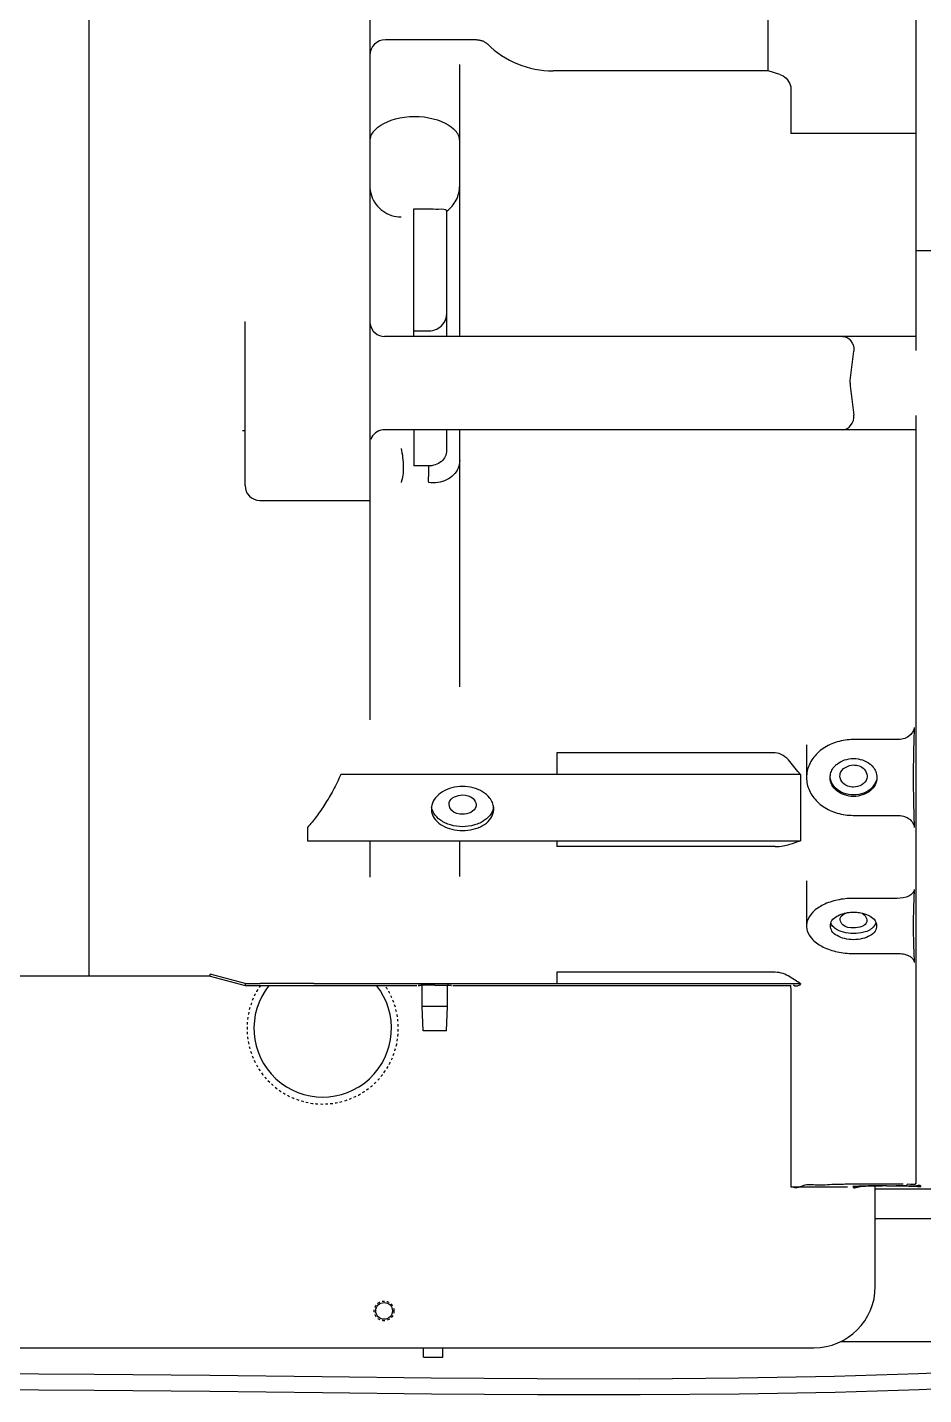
# Model space of a CAD drawing. Extents: x 0 to 160756, y 0 to 229247.
# Drawn here: x 65260 to 65625, y 96776 to 97332 of the extents above; entities that cross this region are included whole.
import ezdxf

# ---------------------------------------------------------------- set-up
doc = ezdxf.new("R2010")
doc.units = 0
doc.header["$LTSCALE"] = 10
doc.linetypes.add('XCM7Q30CDA-200K$0$xCUP-L40-M03-HVAC-EQ$0$xCUP-L40-M03-HVAC-EQ$0$XCUP-L40-HVAC-EQ$0$HIDDEN', pattern=[0.2, 0.1, -0.1])
doc.layers.add('XCM7Q30CDA-200K$0$xCUP-L40-M03-HVAC-EQ$0$xCUP-L40-M03-HVAC-EQ$0$XCUP-L40-HVAC-EQ$0$XCUP-L40-HVAC-機房EQ$0$U-CDA-EQ', color=3, linetype='Continuous', lineweight=25)

# ---------------------------------------------------------------- blocks, each defined once
blk = doc.blocks.new('XCM7Q30CDA-200K$0$xCUP-L40-M03-HVAC-EQ$0$xCUP-L40-M03-HVAC-EQ$0$XCUP-L40-HVAC-EQ$0$C700')
at = {"linetype": 'Continuous'}
for p, q in [((-709.77, -34.22), (-709.77, -465.15)), ((-558.58, -219.44), (-558.58, -113.21)), ((-558.58, -170.18), (536.79, -170.18)), ((-558.58, -219.44), (-562.38, -233.66)), ((-561.64, -233.66), (-557.82, -219.44)), ((-558.58, -219.44), (-557.82, -219.44)), ((-336.67, -233.54), (-336.68, -233.55)), ((-336.64, -232.6), (-336.64, -232.6)), ((-561.64, -233.66), (-562.38, -233.66)), ((-562.38, -233.66), (-562.38, -303.55)), ((-561.64, -233.66), (-561.64, -239.82)), ((-359.08, -233.66), (-292.27, -233.66)), ((-365.08, -239.65), (-365.08, -284.43)), ((-498.13, -259.04), (-503.56, -259.04)), ((-503.56, -259.04), (-503.56, -459.67)), ((-561.64, -261.69), (-561.64, -459.67)), ((-476.64, -459.67), (-476.64, -272.62)), ((-503.56, -284.43), (-518.41, -284.43)), ((-270.15, -284.43), (-454.29, -284.43)), ((-150.11, -284.43), (-270.15, -284.43)), ((-214.71, -286.13), (-214.71, -286.14)), ((-214.71, -286.14), (-214.05, -286.8)), ((-336.37, -506.58), (-336.37, -289.69)), ((-298.39, -506.58), (-298.39, -290.43)), ((-177.72, -327.82), (-177.72, -290.78)), ((-580.89, -306.09), (-570.93, -305.74)), ((-570.93, -305.74), (-562.33, -305.74)), ((-570.93, -316.03), (-570.93, -305.74)), ((-562.37, -304.11), (-562.36, -304.39)), ((-562.37, -304.11), (-562.36, -304.39)), ((-562.36, -304.39), (-562.36, -304.53)), ((-562.36, -304.53), (-562.36, -304.66)), ((-562.36, -304.53), (-562.33, -305.74)), ((-562.36, -304.66), (-562.33, -305.69)), ((-336.37, -302.27), (-351.09, -302.27)), ((-351.09, -308.3), (-351.09, -302.27)), ((-298.39, -302.27), (-246.46, -302.27)), ((-296.1, -302.27), (-296.1, -307.43)), ((-246.46, -302.27), (-246.46, -308.3)), ((-713.55, -306.25), (-709.77, -306.25)), ((-713.55, -306.25), (-713.55, -314.2)), ((-580.89, -315.68), (-580.89, -306.09)), ((-713.55, -314.2), (-709.77, -314.2)), ((-580.89, -315.68), (-570.93, -316.03)), ((-570.93, -316.03), (-562.33, -316.03)), ((-562.36, -317.24), (-562.33, -316.03)), ((-562.36, -317.11), (-562.33, -316.08)), ((-336.37, -315.65), (-344.86, -315.65)), ((-247.44, -315.65), (-298.39, -315.65)), ((-562.38, -318.22), (-562.38, -455.73)), ((-562.37, -317.66), (-562.36, -317.39)), ((-562.37, -317.66), (-562.36, -317.39)), ((-562.36, -317.24), (-562.36, -317.11)), ((-562.36, -317.39), (-562.36, -317.24)), ((-518.05, -320.99), (-503.56, -320.99)), ((-518.05, -320.99), (-503.56, -320.99)), ((-440.9, -320.99), (-336.42, -320.99)), ((-298.34, -320.99), (-187.79, -320.99)), ((-213.93, -318.48), (-214.71, -319.29)), ((-179.54, -332.37), (-179.53, -332.36)), ((-557.06, -360.6), (-561.64, -360.6)), ((-557.06, -449.37), (-557.06, -360.6)), ((-503.56, -360.6), (-505.94, -360.6)), ((-505.94, -449.37), (-505.94, -360.6)), ((-467.79, -360.6), (-476.64, -360.6)), ((-467.79, -449.37), (-467.79, -360.6)), ((-190.41, -446.56), (-190.41, -358.98)), ((-191.88, -451.33), (-190.41, -446.56)), ((-190.41, -446.56), (-152.62, -446.56)), ((-563.47, -455.81), (-644.26, -455.81)), ((-644.26, -455.81), (-644.26, -478.9)), ((-197.95, -455.81), (-215.8, -455.81)), ((-215.8, -506.58), (-215.8, -455.81)), ((-561.64, -459.67), (-561.68, -459.67)), ((-476.64, -459.67), (-503.56, -459.67)), ((-519.82, -462.15), (-538.19, -462.15)), ((-519.74, -462.15), (-519.74, -462.15)), ((-464.47, -462.15), (-477.81, -462.15)), ((-464.39, -462.15), (-464.41, -462.15)), ((-707.28, -476), (-707.28, -715.33)), ((-534.23, -474.56), (-534.05, -474.89)), ((-643.27, -501.51), (-643.27, -481.19)), ((-549.38, -481.19), (-549.38, -499.04)), ((-526.99, -499.04), (-526.99, -481.19)), ((-493.21, -481.19), (-493.21, -499.04)), ((-462.4, -499.04), (-462.4, -481.19)), ((-684.79, -490.14), (-643.91, -490.14)), ((-657.3, -650.57), (-657.3, -490.14)), ((-645.3, -552.94), (-645.3, -490.14)), ((-643.89, -491.17), (-643.88, -492.99)), ((-644.16, -508.62), (-644.16, -508.74)), ((-330.62, -506.58), (-642.84, -506.58)), ((310.72, -506.58), (-304.15, -506.58)), ((-263.41, -506.58), (-263.41, -538.32))]:
    blk.add_line(p, q, dxfattribs=at)
for points in [[(-726.75, -127.02), (-726.97, -172.24), (-727.44, -219.35), (-728, -265.13), (-728.49, -309.57), (-728.81, -352.66), (-728.85, -394.4), (-728.53, -434.79), (-727.8, -473.81), (-726.75, -507.97)], [(-720.4, -507.74), (-721.46, -473.59), (-722.18, -434.59), (-722.5, -394.23), (-722.46, -352.52), (-722.14, -309.45), (-721.65, -265.04), (-721.09, -219.29), (-720.62, -172.21), (-720.4, -127.03)], [(-336.64, -232.6), (-336.67, -233.07), (-336.71, -233.39), (-336.72, -233.42)], [(-214.05, -286.8), (-213.28, -287.74), (-212.51, -288.85), (-211.77, -290.13), (-211.08, -291.56), (-210.46, -293.15), (-209.93, -294.86), (-209.5, -296.68), (-209.18, -298.59), (-208.97, -300.55), (-208.9, -302.54), (-208.95, -304.53), (-209.13, -306.51), (-209.43, -308.42), (-209.85, -310.25), (-210.36, -311.97), (-210.96, -313.58), (-211.64, -315.04), (-212.37, -316.35), (-213.14, -317.5), (-213.93, -318.48)], [(-177.72, -327.92), (-177.72, -328.02), (-177.73, -328.29), (-177.75, -328.57), (-177.79, -328.84), (-177.83, -329.11), (-177.89, -329.38), (-177.96, -329.64), (-178.04, -329.9), (-178.12, -330.15), (-178.22, -330.39), (-178.32, -330.62), (-178.43, -330.84), (-178.55, -331.05), (-178.66, -331.25), (-178.78, -331.44), (-178.91, -331.61), (-179.03, -331.78), (-179.15, -331.93), (-179.27, -332.07), (-179.38, -332.2), (-179.48, -332.3), (-179.53, -332.35)], [(-191.88, -451.33), (-192.1, -451.91), (-192.45, -452.62), (-192.89, -453.29), (-193.4, -453.89), (-193.99, -454.42), (-194.64, -454.88), (-195.35, -455.25), (-196.09, -455.53), (-196.86, -455.71), (-197.65, -455.8), (-197.95, -455.81)], [(-726.75, -507.97), (-725.44, -539.13), (-723.71, -572.88), (-721.74, -605.9), (-719.6, -637.95), (-717.33, -669.01), (-714.96, -699.36), (-712.49, -729.04), (-711.68, -738.38)], [(-705.35, -737.92), (-707.17, -716.64), (-709.46, -688.43), (-711.67, -659.62), (-713.78, -630.2), (-715.76, -599.9), (-717.59, -568.73), (-719.19, -536.91), (-720.4, -507.74)]]:
    blk.add_lwpolyline(points, dxfattribs=at)
at = {"linetype": 'XCM7Q30CDA-200K$0$xCUP-L40-M03-HVAC-EQ$0$xCUP-L40-M03-HVAC-EQ$0$XCUP-L40-HVAC-EQ$0$HIDDEN'}
blk.add_circle((-694.78, -290.23), 4, dxfattribs=at)
at = {"linetype": 'Continuous'}
blk.add_circle((-694.78, -290.23), 3.4, dxfattribs=at)
at = {"linetype": 'XCM7Q30CDA-200K$0$xCUP-L40-M03-HVAC-EQ$0$xCUP-L40-M03-HVAC-EQ$0$XCUP-L40-HVAC-EQ$0$HIDDEN'}
blk.add_arc((-579.83, -265.24), 30.79, 55.4711, 304.5289, dxfattribs=at)
at = {"linetype": 'Continuous'}
for centre, radius, start, end in [((-579.83, -265.24), 27.99, 51.367, 308.633), ((-359.08, -239.65), 6, 90, 180), ((-342.37, -290.43), 6, 7.0566, 70), ((-292.39, -290.43), 6, 99.0029, 180), ((-219.04, -290.78), 6.35, 47.0518, 90), ((-184.07, -290.78), 6.35, 0, 89.9964), ((-219.04, -314.65), 6.35, 270, 312.9907), ((-152.43, -358.98), 37.98, 135.3369, 180), ((-563.36, -450.73), 5.08, 270, 281.0389), ((-684.79, -465.15), 24.99, 180, 270)]:
    blk.add_arc(centre, radius, start, end, dxfattribs=at)
for points, knots in [([(-561.64, -245.86), (-561.64, -244.51), (-561.64, -242.49), (-561.64, -240.48), (-561.64, -239.82)], [0, 0, 0, 0, 4.06387, 6.045821, 6.045821, 6.045821, 6.045821]), ([(-561.64, -261.69), (-561.64, -259.81), (-561.64, -256.17), (-561.63, -250.89), (-561.63, -247.5), (-561.64, -245.86)], [0, 0, 0, 0, 5.644868, 10.918023, 15.824693, 15.824693, 15.824693, 15.824693]), ([(-476.64, -272.62), (-478.79, -271.62), (-482.87, -269.58), (-488.59, -266.26), (-493.67, -262.81), (-496.74, -260.33), (-498.13, -259.04)], [0, 0, 0, 0, 7.111752, 13.707256, 19.821059, 25.512481, 25.512481, 25.512481, 25.512481]), ([(-237.1, -284.43), (-238.43, -284.43), (-241.1, -284.86), (-244.7, -286.7), (-247.54, -289.56), (-249.36, -293.15), (-249.78, -295.81), (-249.78, -297.13)], [0, 0, 0, 0, 3.985302, 7.964525, 11.934093, 15.89498, 19.852295, 19.852295, 19.852295, 19.852295]), ([(-343.97, -297.13), (-345.18, -297.42), (-347.66, -297.83), (-351.32, -298.11), (-354.73, -297.95), (-356.85, -297.48), (-357.78, -297.13)], [0, 0, 0, 0, 3.74989, 7.511407, 10.986845, 13.96661, 13.96661, 13.96661, 13.96661]), ([(-562.27, -310.89), (-562.27, -309.95), (-562.27, -308.38), (-562.41, -302.32), (-562.34, -305.2), (-562.33, -305.74)], [0, 0, 0, 0, 2.796617, 6.778631, 8.415734, 8.415734, 8.415734, 8.415734]), ([(-562.27, -310.89), (-562.27, -311.82), (-562.27, -313.4), (-562.41, -319.45), (-562.34, -316.57), (-562.33, -316.03)], [0, 0, 0, 0, 2.796625, 6.778639, 8.415742, 8.415742, 8.415742, 8.415742]), ([(-490.62, -309.47), (-491.15, -309.47), (-492.76, -309.66), (-495.32, -311.08), (-497.61, -314.04), (-499.05, -317.87), (-499.37, -320.7), (-499.37, -322.16)], [0, 0, 0, 0, 1.56275, 4.812456, 8.470493, 12.569647, 16.93866, 16.93866, 16.93866, 16.93866]), ([(-497.81, -322.16), (-497.81, -320.52), (-497.38, -317.35), (-495.5, -313.2), (-492.84, -310.51), (-490.79, -309.73), (-489.99, -309.58)], [0, 0, 0, 0, 4.905721, 9.460588, 13.467162, 15.893173, 15.893173, 15.893173, 15.893173]), ([(-481.42, -322.16), (-481.42, -320.7), (-481.78, -317.84), (-483.37, -314.01), (-485.81, -311.08), (-488.3, -309.75), (-489.75, -309.52), (-490.1, -309.49)], [0, 0, 0, 0, 4.376034, 8.52741, 12.286202, 15.626731, 16.678317, 16.678317, 16.678317, 16.678317]), ([(-348.8, -320.99), (-349.89, -320.99), (-352.11, -320.54), (-354.94, -318.6), (-356.99, -315.68), (-358.03, -312.11), (-358, -309.56), (-357.78, -308.3)], [0, 0, 0, 0, 3.259181, 6.58763, 10.073618, 13.744045, 17.579806, 17.579806, 17.579806, 17.579806]), ([(-351.09, -308.3), (-352.41, -308.3), (-354.63, -308.28), (-356.88, -308.15), (-357.78, -308.3)], [0, 0, 0, 0, 3.961009, 6.686744, 6.686744, 6.686744, 6.686744]), ([(-344.86, -315.65), (-346.49, -315.65), (-349.13, -314.28), (-350.78, -311.13), (-351.09, -309.24), (-351.09, -308.3)], [0, 0, 0, 0, 4.894046, 7.698558, 10.512372, 10.512372, 10.512372, 10.512372]), ([(-296.07, -307.43), (-296.25, -309.05), (-295.57, -313.01), (-291.78, -315.65), (-289.63, -315.65)], [0, 0, 0, 0, 4.890798, 11.338067, 11.338067, 11.338067, 11.338067]), ([(-246.46, -308.3), (-246.46, -309.67), (-246.79, -311.54), (-246.32, -315.65), (-247.44, -315.65)], [0, 0, 0, 0, 4.119483, 7.468231, 7.468231, 7.468231, 7.468231]), ([(-492.76, -322.16), (-492.76, -320.63), (-492.17, -317.88), (-489.72, -316.75), (-488.82, -316.68)], [0, 0, 0, 0, 4.592195, 7.298767, 7.298767, 7.298767, 7.298767]), ([(-488.82, -316.68), (-488.53, -316.65), (-486.1, -316.81), (-484.9, -320.08), (-484.9, -322.16)], [0, 0, 0, 0, 0.871204, 7.094359, 7.094359, 7.094359, 7.094359]), ([(-247.44, -315.65), (-246.86, -316.47), (-245.49, -317.98), (-242.98, -319.68), (-240.13, -320.75), (-238.1, -320.99), (-237.1, -320.99)], [0, 0, 0, 0, 3.009147, 6.021967, 9.039043, 12.061246, 12.061246, 12.061246, 12.061246]), ([(-499.37, -322.16), (-499.37, -323.62), (-499.05, -326.45), (-497.61, -330.28), (-495.32, -333.24), (-492.76, -334.66), (-491.15, -334.85), (-490.62, -334.85)], [0, 0, 0, 0, 4.369307, 8.468594, 12.126354, 15.375951, 16.938651, 16.938651, 16.938651, 16.938651]), ([(-492.26, -333.89), (-493.42, -333.22), (-495.51, -331.12), (-497.38, -326.97), (-497.81, -323.79), (-497.81, -322.16)], [0, 0, 0, 0, 4.006574, 8.561441, 13.467162, 13.467162, 13.467162, 13.467162]), ([(-488.84, -327.64), (-489.12, -327.66), (-491.56, -327.51), (-492.76, -324.23), (-492.76, -322.16)], [0, 0, 0, 0, 0.871204, 7.094359, 7.094359, 7.094359, 7.094359]), ([(-484.9, -322.16), (-484.9, -323.69), (-485.49, -326.43), (-487.94, -327.57), (-488.84, -327.64)], [0, 0, 0, 0, 4.592195, 7.298767, 7.298767, 7.298767, 7.298767]), ([(-487.03, -333.81), (-486.7, -333.61), (-485.35, -332.67), (-483.36, -330.3), (-481.78, -326.47), (-481.42, -323.62), (-481.42, -322.16)], [0, 0, 0, 0, 1.156159, 4.915233, 9.066469, 13.442207, 13.442207, 13.442207, 13.442207]), ([(-490.62, -334.85), (-490.1, -334.85), (-488.84, -334.7), (-487.66, -334.19), (-487.03, -333.81)], [0, 0, 0, 0, 1.576669, 3.778028, 3.778028, 3.778028, 3.778028]), ([(-558.91, -455.37), (-558.36, -454.51), (-557.42, -452.6), (-557.06, -450.47), (-557.06, -449.37)], [0, 0, 0, 0, 3.047976, 6.339919, 6.339919, 6.339919, 6.339919]), ([(-505.94, -449.37), (-505.94, -450.46), (-505.77, -452.49), (-505.28, -454.47), (-504.98, -455.37)], [0, 0, 0, 0, 3.260999, 6.090388, 6.090388, 6.090388, 6.090388]), ([(-471.36, -455.37), (-470.39, -454.59), (-468.65, -452.89), (-467.79, -450.51), (-467.79, -449.37)], [0, 0, 0, 0, 3.752971, 7.157917, 7.157917, 7.157917, 7.157917]), ([(-476.64, -459.67), (-475.76, -458.94), (-474.01, -457.49), (-472.24, -456.07), (-471.36, -455.37)], [0, 0, 0, 0, 3.423867, 6.803986, 6.803986, 6.803986, 6.803986]), ([(-643.32, -475.88), (-643.33, -475.04), (-643.36, -471.87), (-643.97, -466.42), (-642.92, -462.14), (-645.37, -457.14), (-644.17, -457.05)], [0, 0, 0, 0, 2.529872, 9.613376, 15.240058, 18.854606, 18.854606, 18.854606, 18.854606]), ([(-538.19, -462.17), (-538.84, -462.17), (-540.94, -462.46), (-544.24, -464.71), (-547.11, -469.11), (-548.96, -474.8), (-549.38, -479.01), (-549.38, -481.19)], [0, 0, 0, 0, 1.962567, 6.258772, 11.448714, 17.49656, 24.044012, 24.044012, 24.044012, 24.044012]), ([(-526.99, -481.19), (-526.99, -479.01), (-527.41, -474.8), (-529.26, -469.11), (-532.13, -464.71), (-535.43, -462.46), (-537.53, -462.17), (-538.19, -462.17)], [0, 0, 0, 0, 6.547452, 12.595298, 17.78524, 22.081445, 24.044012, 24.044012, 24.044012, 24.044012]), ([(-477.81, -462.16), (-478.7, -462.16), (-481.44, -462.44), (-485.84, -464.49), (-489.97, -468.89), (-492.61, -474.68), (-493.21, -479), (-493.21, -481.19)], [0, 0, 0, 0, 2.690228, 8.20299, 14.107719, 20.428712, 27.007209, 27.007209, 27.007209, 27.007209]), ([(-462.4, -481.19), (-462.4, -479), (-463, -474.68), (-465.65, -468.89), (-469.77, -464.49), (-474.17, -462.44), (-476.91, -462.16), (-477.81, -462.16)], [0, 0, 0, 0, 6.578497, 12.89949, 18.804219, 24.316981, 27.007209, 27.007209, 27.007209, 27.007209]), ([(-543.78, -481.29), (-543.78, -480.07), (-543.53, -477.72), (-542.37, -474.69), (-540.66, -472.34), (-538.92, -471.95), (-538.19, -471.95)], [0, 0, 0, 0, 3.668246, 6.986674, 9.735408, 11.94728, 11.94728, 11.94728, 11.94728]), ([(-541.32, -481.29), (-541.32, -479.91), (-540.99, -477.27), (-539.56, -473.99), (-537.9, -472.31), (-536.98, -472.02)], [0, 0, 0, 0, 4.167902, 7.826499, 10.712001, 10.712001, 10.712001, 10.712001]), ([(-538.19, -471.95), (-537.45, -471.95), (-535.72, -472.33), (-534.68, -473.76), (-534.23, -474.56)], [0, 0, 0, 0, 2.211872, 4.960606, 4.960606, 4.960606, 4.960606]), ([(-485.51, -481.29), (-485.51, -480.06), (-485.13, -477.65), (-483.48, -474.5), (-480.94, -472.31), (-478.82, -471.77), (-477.81, -471.77)], [0, 0, 0, 0, 3.690302, 7.201456, 10.442393, 13.477775, 13.477775, 13.477775, 13.477775]), ([(-484.92, -481.29), (-484.92, -479.89), (-484.43, -477.15), (-482.32, -473.73), (-479.75, -472.12), (-478.18, -471.84), (-477.8, -471.81)], [0, 0, 0, 0, 4.200727, 8.143063, 11.737258, 12.885803, 12.885803, 12.885803, 12.885803]), ([(-475.81, -472.1), (-475.48, -472.21), (-474.5, -472.62), (-473.63, -473.25), (-473.11, -473.75)], [0, 0, 0, 0, 1.028115, 3.174468, 3.174468, 3.174468, 3.174468]), ([(-538.99, -481.29), (-538.99, -479.79), (-538.7, -477.16), (-536.47, -475.97), (-535.7, -475.87)], [0, 0, 0, 0, 4.517867, 6.840963, 6.840963, 6.840963, 6.840963]), ([(-535.7, -475.87), (-535.47, -475.83), (-533.92, -475.81), (-533.07, -477.67), (-532.76, -478.88)], [0, 0, 0, 0, 0.709443, 4.450287, 4.450287, 4.450287, 4.450287]), ([(-534.05, -474.89), (-533.6, -475.76), (-533.11, -477.09), (-532.83, -478.47), (-532.77, -478.88)], [0, 0, 0, 0, 2.954268, 4.206093, 4.206093, 4.206093, 4.206093]), ([(-481.72, -481.29), (-481.72, -479.74), (-480.85, -476.91), (-478.23, -475.81), (-477.22, -475.77)], [0, 0, 0, 0, 4.665338, 7.707872, 7.707872, 7.707872, 7.707872]), ([(-477.22, -475.77), (-476.88, -475.76), (-474.36, -475.99), (-472.72, -479.14), (-472.72, -481.29)], [0, 0, 0, 0, 1.00494, 7.455908, 7.455908, 7.455908, 7.455908]), ([(-473.11, -473.75), (-472.84, -474), (-471.8, -475.14), (-471.06, -476.54), (-470.69, -477.65)], [0, 0, 0, 0, 1.110002, 4.621155, 4.621155, 4.621155, 4.621155]), ([(-336.37, -476.97), (-336.37, -478.17), (-334.69, -480.72), (-331.86, -481.62), (-330.38, -481.43)], [0, 0, 0, 0, 3.578044, 8.049546, 8.049546, 8.049546, 8.049546]), ([(-298.39, -476.97), (-298.39, -478.17), (-300.08, -480.72), (-302.91, -481.62), (-304.39, -481.43)], [0, 0, 0, 0, 3.578043, 8.049546, 8.049546, 8.049546, 8.049546]), ([(-644.16, -481.04), (-645.35, -481.09), (-643.8, -484.15), (-644, -485.6), (-643.99, -486.1)], [0, 0, 0, 0, 3.574834, 5.062962, 5.062962, 5.062962, 5.062962]), ([(-643.87, -494.89), (-643.87, -493.07), (-643.91, -489.36), (-643.98, -485.78), (-644.24, -479.02), (-643.98, -485.79), (-643.92, -488.83), (-643.89, -491.8), (-643.88, -492.99)], [0, 0, 0, 0, 5.46678, 10.279553, 13.85415, 17.428984, 22.241631, 25.813331, 25.813331, 25.813331, 25.813331]), ([(-538.19, -490.64), (-538.92, -490.64), (-540.66, -490.25), (-542.37, -487.9), (-543.53, -484.87), (-543.78, -482.52), (-543.78, -481.29)], [0, 0, 0, 0, 2.211872, 4.960606, 8.279034, 11.94728, 11.94728, 11.94728, 11.94728]), ([(-539.87, -487.8), (-540.29, -487.07), (-540.99, -484.91), (-541.32, -482.68), (-541.32, -481.29)], [0, 0, 0, 0, 2.540516, 6.708418, 6.708418, 6.708418, 6.708418]), ([(-535.74, -486.72), (-535.97, -486.76), (-538.3, -486.74), (-538.99, -483.29), (-538.99, -481.29)], [0, 0, 0, 0, 0.709443, 6.696123, 6.696123, 6.696123, 6.696123]), ([(-532.68, -483.73), (-532.86, -484.43), (-533.53, -485.84), (-534.97, -486.61), (-535.74, -486.72)], [0, 0, 0, 0, 2.155278, 4.478373, 4.478373, 4.478373, 4.478373]), ([(-532.77, -483.71), (-532.83, -484.12), (-533.13, -485.62), (-533.69, -487.06), (-534.23, -488.03)], [0, 0, 0, 0, 1.251825, 4.570254, 4.570254, 4.570254, 4.570254]), ([(-477.81, -490.82), (-478.82, -490.82), (-480.94, -490.27), (-483.48, -488.09), (-485.13, -484.94), (-485.51, -482.52), (-485.51, -481.29)], [0, 0, 0, 0, 3.035382, 6.276319, 9.787472, 13.477775, 13.477775, 13.477775, 13.477775]), ([(-478.93, -490.58), (-480.09, -490.25), (-482.33, -488.85), (-484.43, -485.44), (-484.92, -482.69), (-484.92, -481.29)], [0, 0, 0, 0, 3.594195, 7.53653, 11.737258, 11.737258, 11.737258, 11.737258]), ([(-477.22, -486.82), (-477.55, -486.83), (-480.08, -486.6), (-481.72, -483.44), (-481.72, -481.29)], [0, 0, 0, 0, 1.00494, 7.455908, 7.455908, 7.455908, 7.455908]), ([(-472.72, -481.29), (-472.72, -482.85), (-473.59, -485.68), (-476.21, -486.78), (-477.22, -486.82)], [0, 0, 0, 0, 4.665338, 7.707872, 7.707872, 7.707872, 7.707872]), ([(-317.38, -479.86), (-318.83, -480.02), (-321.72, -480.36), (-326.05, -480.88), (-328.94, -481.24), (-330.38, -481.43)], [0, 0, 0, 0, 4.35709, 8.748895, 13.088495, 13.088495, 13.088495, 13.088495]), ([(-317.38, -479.86), (-315.94, -480.02), (-313.04, -480.36), (-308.71, -480.88), (-305.82, -481.24), (-304.39, -481.43)], [0, 0, 0, 0, 4.357091, 8.748895, 13.088495, 13.088495, 13.088495, 13.088495]), ([(-643.99, -486.1), (-643.95, -487.21), (-643.92, -488.9), (-643.9, -490.59), (-643.89, -491.17)], [0, 0, 0, 0, 3.324578, 5.074028, 5.074028, 5.074028, 5.074028]), ([(-536.91, -490.38), (-537.78, -490.03), (-538.92, -489.22), (-539.68, -488.13), (-539.87, -487.8)], [0, 0, 0, 0, 2.828715, 3.972117, 3.972117, 3.972117, 3.972117]), ([(-534.23, -488.03), (-534.68, -488.83), (-535.58, -490.06), (-536.98, -490.51), (-537.48, -490.59)], [0, 0, 0, 0, 2.748734, 4.270321, 4.270321, 4.270321, 4.270321]), ([(-473.11, -488.84), (-473.63, -489.34), (-474.89, -490.25), (-476.4, -490.71), (-477.22, -490.79)], [0, 0, 0, 0, 2.146353, 4.608333, 4.608333, 4.608333, 4.608333]), ([(-470.69, -484.94), (-471.06, -486.05), (-471.8, -487.45), (-472.84, -488.59), (-473.11, -488.84)], [0, 0, 0, 0, 3.511153, 4.621155, 4.621155, 4.621155, 4.621155]), ([(-643.87, -494.89), (-643.87, -496.71), (-643.91, -500.41), (-643.98, -504), (-644.24, -510.76), (-643.98, -503.98), (-643.93, -501.46), (-643.9, -499.19), (-643.89, -498.61)], [0, 0, 0, 0, 5.46678, 10.279553, 13.85415, 17.428984, 22.241631, 23.991154, 23.991154, 23.991154, 23.991154]), ([(-643.99, -503.68), (-643.95, -502.57), (-643.92, -500.88), (-643.9, -499.19), (-643.89, -498.61)], [0, 0, 0, 0, 3.324362, 5.073885, 5.073885, 5.073885, 5.073885]), ([(-523.36, -506.01), (-524.51, -505.95), (-526.75, -503.43), (-526.99, -500.67), (-526.99, -499.04)], [0, 0, 0, 0, 3.429038, 8.324469, 8.324469, 8.324469, 8.324469]), ([(-457.41, -506.01), (-458.82, -505.96), (-461.79, -503.92), (-462.4, -500.7), (-462.4, -499.04)], [0, 0, 0, 0, 4.248193, 9.230195, 9.230195, 9.230195, 9.230195]), ([(-644.03, -505.17), (-644.07, -506.36), (-644.25, -511.03), (-644.04, -505.6), (-644, -504.17), (-643.99, -503.68)], [0, 0, 0, 0, 3.574834, 7.149668, 8.638012, 8.638012, 8.638012, 8.638012]), ([(-642.84, -506.58), (-643.89, -506.58), (-643.06, -504.48), (-643.29, -502.89), (-643.51, -502.85)], [0, 0, 0, 0, 3.167287, 3.815387, 3.815387, 3.815387, 3.815387]), ([(-549.57, -501.57), (-549.72, -502.36), (-550.13, -503.59), (-550.85, -504.65), (-551.16, -504.99)], [0, 0, 0, 0, 2.408463, 3.806047, 3.806047, 3.806047, 3.806047]), ([(-523.36, -506.01), (-526.68, -505.85), (-532.15, -505.62), (-537.63, -505.58), (-539.78, -505.59)], [0, 0, 0, 0, 9.965579, 16.42302, 16.42302, 16.42302, 16.42302]), ([(-471.11, -505.64), (-475.56, -505.57), (-484.6, -505.57), (-493.63, -505.85), (-498.21, -506.01)], [0, 0, 0, 0, 13.354691, 27.099417, 27.099417, 27.099417, 27.099417])]:
    blk.add_open_spline(points, degree=3, knots=knots, dxfattribs=at)
for points, start_tangent, end_tangent in [([(-490.1, -309.49), (-490.62, -309.47)], (-0.996815, 0.079748), (-1, 0.000298)), ([(-489.72, -334.79), (-492.26, -333.89)], (-0.98949, 0.144604), (-0.865259, 0.501325)), ([(-561.64, -459.67), (-558.91, -455.37)], (0.527696, 0.849433), (0.544353, 0.838856)), ([(-504.98, -455.37), (-503.56, -459.67)], (0.318423, -0.947949), (0.306134, -0.951988)), ([(-561.68, -459.67), (-562.24, -456.92)], (-0.999986, -0.005371), (0.992583, 0.121566)), ([(-477.81, -471.77), (-475.81, -472.1)], (1, 0), (0.949423, -0.314)), ([(-643.28, -478.5), (-643.32, -475.88)], (-0.007778, 0.99997), (-0.01643, 0.999865)), ([(-470.69, -477.65), (-470.1, -481.29)], (0.317434, -0.94828), (0, -1)), ([(-643.27, -481.19), (-643.28, -478.5)], (0, 1), (-0.007778, 0.99997)), ([(-532.77, -478.88), (-532.64, -480.02)], (0.152501, -0.988303), (0.077926, -0.996959)), ([(-532.64, -482.57), (-532.77, -483.71)], (-0.077926, -0.996959), (-0.152501, -0.988303)), ([(-532.64, -480.02), (-532.59, -481.29)], (0.077926, -0.996959), (0, -1)), ([(-532.59, -481.29), (-532.64, -482.57)], (0, -1), (-0.077926, -0.996959)), ([(-470.1, -481.29), (-470.69, -484.94)], (0, -1), (-0.317434, -0.94828)), ([(-537.48, -490.59), (-538.19, -490.64)], (-0.98846, -0.151479), (-1, 0)), ([(-477.22, -490.79), (-477.81, -490.82)], (-0.995358, -0.096244), (-1, 0)), ([(-549.38, -499.04), (-549.57, -501.57)], (0, -1), (-0.182865, -0.983138)), ([(-493.21, -499.04), (-493.51, -501.56)], (-0.000001, -1), (-0.251815, -0.967775)), ([(-644.03, -505.17), (-644.16, -508.74)], (-0.03399, -0.999422), (-0.99891, 0.046678)), ([(-546.32, -505.73), (-553.01, -506.01)], (-0.999454, -0.033051), (-0.99884, -0.048153)), ([(-552.32, -505.85), (-553.01, -506.01)], (-0.92615, -0.377155), (-0.99884, -0.048153)), ([(-551.16, -504.99), (-552.32, -505.85)], (-0.670603, -0.741817), (-0.92615, -0.377155)), ([(-543.03, -505.64), (-546.32, -505.73)], (-0.999787, -0.020632), (-0.999454, -0.033051)), ([(-539.78, -505.59), (-543.03, -505.64)], (-0.999977, -0.006792), (-0.999787, -0.020632)), ([(-496.38, -505.47), (-498.21, -506.01)], (-0.873926, -0.48606), (-0.999387, -0.035004)), ([(-494.56, -503.84), (-496.38, -505.47)], (-0.590573, -0.806984), (-0.873926, -0.48606)), ([(-493.77, -502.37), (-494.56, -503.84)], (-0.359397, -0.933185), (-0.590573, -0.806984)), ([(-493.51, -501.56), (-493.77, -502.37)], (-0.251815, -0.967775), (-0.359397, -0.933185)), ([(-466.58, -505.73), (-471.11, -505.64)], (-0.99971, 0.024063), (-0.999887, 0.015062)), ([(-462.01, -505.86), (-466.58, -505.73)], (-0.999528, 0.030731), (-0.99971, 0.024063)), ([(-457.41, -506.01), (-462.01, -505.86)], (-0.999387, 0.035004), (-0.999528, 0.030731))]:
    blk.add_spline(points, degree=3, dxfattribs=dict(at, start_tangent=start_tangent, end_tangent=end_tangent))
blk = doc.blocks.new('XCM7Q30CDA-200K')
at = {"layer": 'XCM7Q30CDA-200K$0$xCUP-L40-M03-HVAC-EQ$0$xCUP-L40-M03-HVAC-EQ$0$XCUP-L40-HVAC-EQ$0$XCUP-L40-HVAC-機房EQ$0$U-CDA-EQ', "rotation": 90}
blk.add_blockref('XCM7Q30CDA-200K$0$xCUP-L40-M03-HVAC-EQ$0$xCUP-L40-M03-HVAC-EQ$0$XCUP-L40-HVAC-EQ$0$C700', (65114.82, 97504.84), dxfattribs=at)

msp = doc.modelspace()

# ---------------------------------------------------------------- block references
msp.add_blockref('XCM7Q30CDA-200K', (0, 0))

doc.saveas('drawing.dxf')
